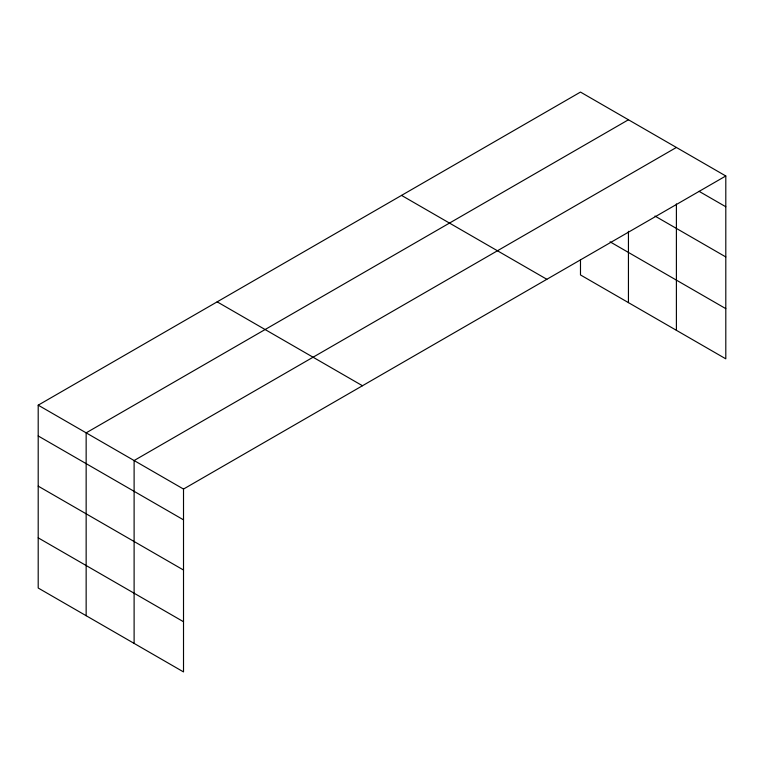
<?xml version="1.0" encoding="UTF-8"?>
<svg xmlns="http://www.w3.org/2000/svg" width="764" height="764" viewBox="0 0 764 764"><rect width="100%" height="100%" fill="white"/><g stroke="black" fill="none" stroke-linecap="round" stroke-linejoin="round"><path stroke-width="1.15" d="M725.8 175.978L580.487 92.081L38.2 405.168L38.2 588.022L183.513 671.919L183.513 489.055L725.8 175.978L725.8 358.832L580.487 274.944L580.487 259.77M628.438 119.767L86.151 432.854L86.151 615.708M676.398 147.452L134.111 460.539L134.111 643.393M699.041 191.315L725.8 206.757M654.968 216.05L725.8 256.943M610.073 241.835L725.8 308.646M401.53 195.393L546.843 279.29M217.157 301.847L362.47 385.744M38.2 405.168L183.513 489.055M38.2 435.957L183.513 519.845M38.2 486.133L183.513 570.03M38.2 537.846L183.513 621.734M676.398 203.912L676.398 330.315M628.438 231.291L628.438 302.63"/></g></svg>
